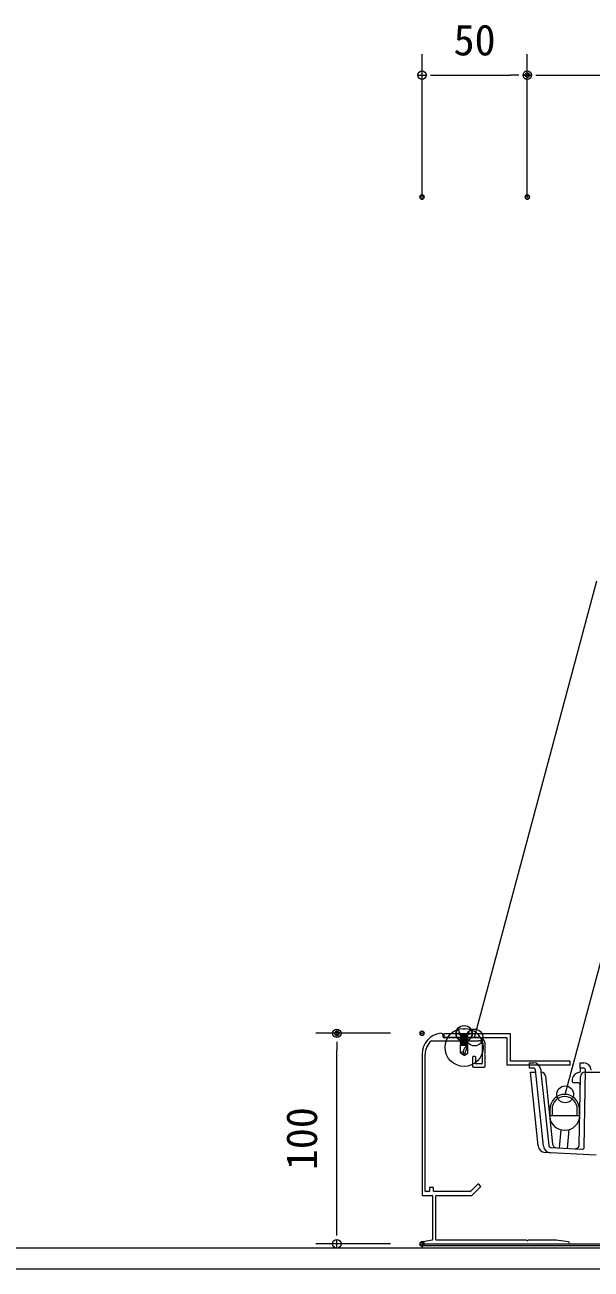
# Model space of a CAD drawing. Units: millimetres, scale not verified. Extents: x -1485 to 1485, y -1050 to 1050.
# Drawn here: x -445 to -176, y -179 to 412 of the extents above; entities that cross this region are included whole.
import ezdxf
from ezdxf.enums import TextEntityAlignment as Align

# ---------------------------------------------------------------- set-up
doc = ezdxf.new("R2010")
doc.units = ezdxf.units.MM
doc.header["$LTSCALE"] = 4
doc.header["$PDMODE"] = 32
doc.header["$PDSIZE"] = 2
doc.linetypes.add('USER1', pattern=[19.05, 12.7, -6.35])
for name, color, linetype, lineweight in [('0-0_0', 7, 'Continuous', 18), ('0-4_KUTAI', 3, 'Continuous', 18), ('0-5_BOUSUI', 1, 'Continuous', 18), ('0-6_KANAMONO_SCREW', 4, 'Continuous', 18), ('0-7_dannnetu', 6, 'Continuous', 18), ('0-8_KANAMONO', 4, 'Continuous', 18), ('0-B_sunpo', 7, 'Continuous', 18), ('0-C_MOJI', 7, 'Continuous', 18), ('0-D_ecom', 7, 'Continuous', 18)]:
    doc.layers.add(name, color=color, linetype=linetype, lineweight=lineweight)
doc.layers.add('0-2_DEFPOINTS', color=7, linetype='Continuous')
doc.styles.add('ＭＳ ゴシック', font='')
doc.styles.get('ＭＳ ゴシック').set_extended_font_data('MS Gothic')

# ---------------------------------------------------------------- blocks, each defined once
blk = doc.blocks.new('_Dot')
at = {"layer": '0-0_0'}
for p, q in [((-0.5, 0), (-1, 0)), ((0.25, 0), (-0.25, 0))]:
    blk.add_line(p, q, dxfattribs=at)
blk.add_circle((0, 0), 0.25, dxfattribs=at)
blk = doc.blocks.new('D4')
at = {"layer": '0-2_DEFPOINTS'}
for p in [(1188.225, 983.199), (1228.654, 983.199), (1228.654, 883.199)]:
    blk.add_point(p, dxfattribs=at)
at = {"layer": '0-C_MOJI'}
for p, q in [((1213.654, 983.199), (1178.225, 983.199)), ((1188.225, 891.199), (1188.225, 975.199)), ((1213.654, 883.199), (1178.225, 883.199))]:
    blk.add_line(p, q, dxfattribs=at)
at = {"layer": '0-C_MOJI', "xscale": 8, "yscale": 8}
for p, rotation in [((1188.225, 983.199), 90), ((1188.225, 883.199), 270)]:
    blk.add_blockref('_Dot', p, dxfattribs=dict(at, rotation=rotation))
at = {"layer": '0-C_MOJI', "style": 'ＭＳ ゴシック'}
blk.add_text('100', height=14.66, rotation=90, dxfattribs=at).set_placement((1183.225, 918.199), align=Align.BOTTOM_LEFT)
blk = doc.blocks.new('sd-n13')
at = {"layer": '0-6_KANAMONO_SCREW'}
for p, q in [((-3.75, 0), (3.75, 0)), ((-2.4, -0.5), (1.6, 0)), ((-2.4, -0.5), (-0.445, 0)), ((-1.9, -1), (2.009, 0)), ((-1.9, 0), (-1.9, -0.372)), ((-1.9, -1), (-2.4, -0.5)), ((-2.4, -1.7), (1.9, -0.6)), ((-2.4, -1.7), (2.4, -1.1)), ((-1.9, -2.2), (-2.4, -1.7)), ((-2.4, -2.9), (1.9, -1.8)), ((-2.4, -2.9), (2.4, -2.3)), ((-1.9, -3.4), (-2.4, -2.9)), ((-2.4, -4.1), (1.9, -3)), ((-2.4, -4.1), (2.4, -3.5)), ((-1.9, -4.6), (-2.4, -4.1)), ((-2.4, -5.3), (1.9, -4.2)), ((-2.4, -5.3), (2.4, -4.7)), ((-1.9, -5.8), (-2.4, -5.3)), ((-2.4, -6.5), (1.9, -5.4)), ((-2.4, -6.5), (2.4, -5.9)), ((-1.9, -7), (-2.4, -6.5)), ((2.15, -7), (-2.15, -7)), ((-2.15, -11.495), (-2.15, -7)), ((-1.9, -1), (-1.9, -1.572)), ((-1.9, -2.2), (2.4, -1.1)), ((-1.9, -2.2), (-1.9, -2.772)), ((-1.9, -3.4), (2.4, -2.3)), ((-1.9, -3.4), (-1.9, -3.972)), ((-1.9, -4.6), (2.4, -3.5)), ((-1.9, -4.6), (-1.9, -5.172)), ((-1.9, -5.8), (2.4, -4.7)), ((-1.9, -5.8), (-1.9, -6.372)), ((-1.9, -7), (2.4, -5.9)), ((0, -13), (2.15, -7)), ((1.9, -0.028), (1.9, -0.6)), ((2.4, -1.1), (1.9, -0.6)), ((1.9, -1.228), (1.9, -1.8)), ((2.4, -2.3), (1.9, -1.8)), ((1.9, -2.428), (1.9, -3)), ((2.4, -3.5), (1.9, -3)), ((1.9, -3.628), (1.9, -4.2)), ((2.4, -4.7), (1.9, -4.2)), ((1.9, -4.828), (1.9, -5.4)), ((2.4, -5.9), (1.9, -5.4)), ((1.9, -6.028), (1.9, -7)), ((2.15, -11.495), (2.15, -7)), ((0, -13), (-2.15, -11.495)), ((0, -13), (-0.635, -10.995)), ((0, -13), (2.15, -11.495))]:
    blk.add_line(p, q, dxfattribs=at)
blk.add_lwpolyline([(0.75, 3.175), (0.75, 2.675), (-0.75, 2.675), (-0.75, 3.175)], dxfattribs=at)
for centre, radius in [((0, -8.096), 11.296), ((0, -8.096), 11.296), ((-0.091, 0.076), 4.75), ((-3.75, 1), 1), ((0.091, 0.076), 4.75), ((3.75, 1), 1)]:
    blk.add_circle(centre, radius, dxfattribs=at)
for centre, radius, start, end in [((4.694, -11.742), 5.381, 118.2142, 172.01632), ((-1.206, -11.809), 0.995, 54.94761, 161.58289)]:
    blk.add_arc(centre, radius, start, end, dxfattribs=at)
blk = doc.blocks.new('D6')
at = {"layer": '0-2_DEFPOINTS'}
for p in [(1778.654, 1438.309), (1278.654, 1380.388), (1778.654, 1380.388)]:
    blk.add_point(p, dxfattribs=at)
at = {"layer": '0-B_sunpo'}
for p, q in [((1278.654, 1380.888), (1278.654, 1448.309)), ((1778.654, 1380.888), (1778.654, 1448.309)), ((1286.654, 1438.309), (1770.654, 1438.309))]:
    blk.add_line(p, q, dxfattribs=at)
at = {"layer": '0-B_sunpo', "xscale": 8, "yscale": 8, "rotation": 180}
blk.add_blockref('_Dot', (1278.654, 1438.309), dxfattribs=at)
at = {"layer": '0-B_sunpo', "xscale": 8, "yscale": 8}
blk.add_blockref('_Dot', (1778.654, 1438.309), dxfattribs=at)
at = {"layer": '0-B_sunpo', "style": 'ＭＳ ゴシック'}
blk.add_text('500', height=14.66, dxfattribs=at).set_placement((1513.654, 1443.309), align=Align.BOTTOM_LEFT)
blk = doc.blocks.new('D7')
at = {"layer": '0-2_DEFPOINTS'}
for p in [(1278.654, 1438.309), (1228.654, 1380.388), (1278.654, 1380.388)]:
    blk.add_point(p, dxfattribs=at)
at = {"layer": '0-B_sunpo'}
for p, q in [((1228.654, 1380.888), (1228.654, 1448.309)), ((1278.654, 1380.888), (1278.654, 1448.309)), ((1236.654, 1438.309), (1270.654, 1438.309))]:
    blk.add_line(p, q, dxfattribs=at)
at = {"layer": '0-B_sunpo', "xscale": 8, "yscale": 8, "rotation": 180}
blk.add_blockref('_Dot', (1228.654, 1438.309), dxfattribs=at)
at = {"layer": '0-B_sunpo', "xscale": 8, "yscale": 8}
blk.add_blockref('_Dot', (1278.654, 1438.309), dxfattribs=at)
at = {"layer": '0-B_sunpo', "style": 'ＭＳ ゴシック'}
blk.add_text('50', height=14.66, dxfattribs=at).set_placement((1243.654, 1443.309), align=Align.BOTTOM_LEFT)

msp = doc.modelspace()

# ---------------------------------------------------------------- linework, layer by layer
at = {"layer": '0-4_KUTAI'}
for q in [(-685.02, -168.801), (-424.846, -168.801)]:
    msp.add_line((714.33, -168.801), q, dxfattribs=at)
at = {"layer": '0-5_BOUSUI'}
msp.add_line((714.33, -168.801), (-685.02, -168.801), dxfattribs=at)
msp.add_lwpolyline([(-256.346, -166.801), (-56.346, -166.801), (-56.346, -167.801), (-256.346, -167.801)], close=True, dxfattribs=at)
at = {"layer": '0-7_dannnetu'}
msp.add_line((714.33, -178.801), (-685.02, -178.801), dxfattribs=at)
at = {"layer": '0-8_KANAMONO'}
for p, q in [((-251.889, -70.301), (-229.346, -70.301)), ((-246.346, -68.501), (-246.346, -67.801)), ((-229.346, -68.801), (-246.046, -68.801)), ((-256.346, -76.745), (-256.346, -143.501)), ((-254.846, -141.701), (-254.846, -76.745)), ((-227.846, -71.801), (-227.846, -81.057)), ((-232.346, -78.157), (-232.346, -82.557)), ((-231.146, -77.857), (-232.046, -77.857)), ((-230.846, -81.057), (-230.846, -78.157)), ((-228.146, -81.357), (-230.546, -81.357)), ((-232.046, -82.857), (-226.646, -82.857)), ((-182.586, -105.799), (-182.586, -102.799)), ((-181.586, -105.799), (-181.586, -102.799)), ((-252.846, -140.301), (-252.846, -141.701)), ((-251.146, -140.001), (-252.546, -140.001)), ((-250.846, -141.701), (-250.846, -140.301)), ((-229.831, -138.486), (-233.258, -141.913)), ((-232.513, -143.713), (-228.558, -139.759)), ((-228.558, -139.334), (-229.407, -138.486)), ((-256.046, -143.801), (-251.646, -143.801)), ((-253.146, -142.001), (-254.546, -142.001)), ((-251.346, -144.101), (-251.346, -164.749)), ((-233.47, -142.001), (-250.546, -142.001)), ((-249.846, -164.701), (-249.846, -144.101)), ((-249.546, -143.801), (-232.725, -143.801)), ((-251.594, -165.045), (-255.933, -165.808)), ((-255.846, -166.801), (-186.846, -166.801))]:
    msp.add_line(p, q, dxfattribs=at)
msp.add_lwpolyline([(-186.046, -80.001), (-214.246, -80.001), (-214.246, -67.001), (-246.046, -67.001), (-246.046, -68.801), (-216.046, -68.801), (-216.046, -81.801), (-186.046, -81.801)], close=True, dxfattribs=at)
for points in [[(-226.558, -76.644), (-226.346, -76.432), (-226.346, -71.801)], [(-226.346, -82.557), (-226.346, -77.281), (-226.558, -77.069)], [(-195.589, -102.799), (-195.589, -105.799), (-181.586, -105.799)], [(-194.589, -102.799), (-194.589, -105.799), (-182.586, -105.799)], [(-206.558, -165.213), (-206.77, -165.001), (-249.546, -165.001)], [(-186.778, -165.806), (-192.596, -165.001), (-205.922, -165.001), (-206.134, -165.213)]]:
    msp.add_lwpolyline(points, dxfattribs=at)
for centre, radius, start, end in [((-246.346, -76.745), 10, 96.37937, 180), ((-246.346, -76.745), 8.5, 130.69866, 180), ((-247.346, -67.801), 1, 0, 96.37937), ((-246.046, -68.501), 0.3, 180, 270), ((-229.346, -71.801), 3, 360, 90), ((-229.346, -71.801), 1.5, 360, 90), ((-226.346, -76.857), 0.3, 135, 225), ((-232.046, -78.157), 0.3, 90, 180), ((-232.046, -82.557), 0.3, 180, 270), ((-231.146, -78.157), 0.3, 0, 90), ((-230.546, -81.057), 0.3, 180, 270), ((-228.146, -81.057), 0.3, 270, 0), ((-226.646, -82.557), 0.3, 270, 0), ((-188.587, -102.799), 7.002, 0, 180), ((-188.587, -102.799), 6.002, 0, 180), ((-254.546, -141.701), 0.3, 180, 270), ((-253.146, -141.701), 0.3, 270, 0), ((-252.546, -140.301), 0.3, 90, 180), ((-251.146, -140.301), 0.3, 360, 90), ((-250.546, -141.701), 0.3, 180, 270), ((-229.619, -138.698), 0.3, 45, 135), ((-228.77, -139.546), 0.3, 315, 45), ((-256.046, -143.501), 0.3, 180, 270), ((-251.646, -144.101), 0.3, 360, 90), ((-249.546, -144.101), 0.3, 90, 180), ((-233.47, -141.701), 0.3, 270, 315), ((-232.725, -143.501), 0.3, 270, 315), ((-251.646, -164.749), 0.3, 279.98565, 360), ((-249.546, -164.701), 0.3, 180, 270), ((-206.346, -165.001), 0.3, 225, 315), ((-255.846, -166.301), 0.5, 99.98565, 270), ((-186.846, -166.301), 0.5, 270, 82.12579)]:
    msp.add_arc(centre, radius, start, end, dxfattribs=at)
at = {"layer": '0-C_MOJI'}
for p, q in [((-231.399, -68.841), (-173.267, 148.108)), ((-188.344, -95.802), (-146.548, 60.182))]:
    msp.add_line(p, q, dxfattribs=at)
for centre in [(-231.388, -68.801), (-188.344, -95.802)]:
    msp.add_circle(centre, 4, dxfattribs=at)
at = {"layer": '0-D_ecom'}
for p, q in [((-198.633, -120.418), (-202.472, -84.195)), ((-197.757, -87.09), (-194.33, -119.414)), ((-181.683, -119.718), (-181.116, -87.266)), ((-181.067, -84.414), (-181.047, -83.301)), ((-179.296, -120.89), (-178.658, -84.318)), ((-179.117, -85.301), (-178.675, -85.301)), ((-182.187, -90.301), (-184.091, -90.301)), ((-190.489, -112.577), (-191.253, -121.266)), ((-188.734, -112.801), (-188.441, -112.801)), ((-187.25, -121.489), (-186.452, -112.418)), ((-195.346, -123.543), (-197.875, -123.403)), ((-173.581, -124.751), (-195.346, -123.543)), ((-195.208, -121.047), (-180.351, -121.871))]:
    msp.add_line(p, q, dxfattribs=at)
at = {"layer": '0-D_ecom', "color": 3, "linetype": 'USER1'}
msp.add_line((-178.675, -85.301), (11.865, -85.301), dxfattribs=at)
at = {"layer": '0-D_ecom', "color": 1}
for p, q in [((-256.346, -167.801), (-256.346, -168.801)), ((714.33, -167.801), (-256.346, -167.801))]:
    msp.add_line(p, q, dxfattribs=at)
at = {"layer": '0-D_ecom'}
for points in [[(-203.467, -83.301), (-205.346, -83.301), (-205.346, -80.801), (-203.467, -80.801)], [(-179.657, -83.301), (-181.308, -83.301), (-181.308, -80.801), (-179.536, -80.801)], [(-201.162, -120.277), (-204.869, -85.301), (-202.355, -85.301)], [(-199.986, -83.932), (-199.841, -85.301), (-196.147, -120.154)]]:
    msp.add_lwpolyline(points, dxfattribs=at)
for centre, radius, start, end in [((-203.467, -84.301), 3.5, 6.05049, 90), ((-179.536, -84.301), 3.5, 0.99999, 90), ((-203.467, -84.301), 1, 6.05077, 90), ((-199.745, -87.301), 2, 6.05077, 90), ((-181.091, -89.301), 4, 101.2808, 180), ((-182.066, -84.397), 1, 281.13827, 358.99986), ((-179.117, -87.301), 2, 90, 178.99999), ((-179.657, -84.301), 1, 359.00001, 90), ((-184.091, -89.301), 1, 180, 270), ((-182.187, -91.301), 1, 359, 90), ((-188.441, -105.801), 7, 270, 359), ((-188.734, -105.801), 7, 186.05076, 270), ((-197.681, -119.908), 3.5, 186.05076, 266.82481), ((-195.152, -120.049), 3.5, 186.05077, 266.82481), ((-195.152, -120.049), 1, 186.05077, 266.82483), ((-192.341, -119.203), 2, 186.05077, 266.82483), ((-183.682, -119.683), 2, 266.82483, 358.99999), ((-180.296, -120.873), 1, 266.82483, 359.00001)]:
    msp.add_arc(centre, radius, start, end, dxfattribs=at)

# ---------------------------------------------------------------- block references
at = {"layer": '0-6_KANAMONO_SCREW', "xscale": 0.8, "yscale": 0.8}
msp.add_blockref('sd-n13', (-236.361, -67.001), dxfattribs=at)
at = {"layer": '0-B_sunpo'}
for name in ['D7', 'D6']:
    msp.add_blockref(name, (-1485, -1050), dxfattribs=at)
at = {"layer": '0-C_MOJI'}
msp.add_blockref('D4', (-1485, -1050), dxfattribs=at)

doc.saveas('drawing.dxf')
